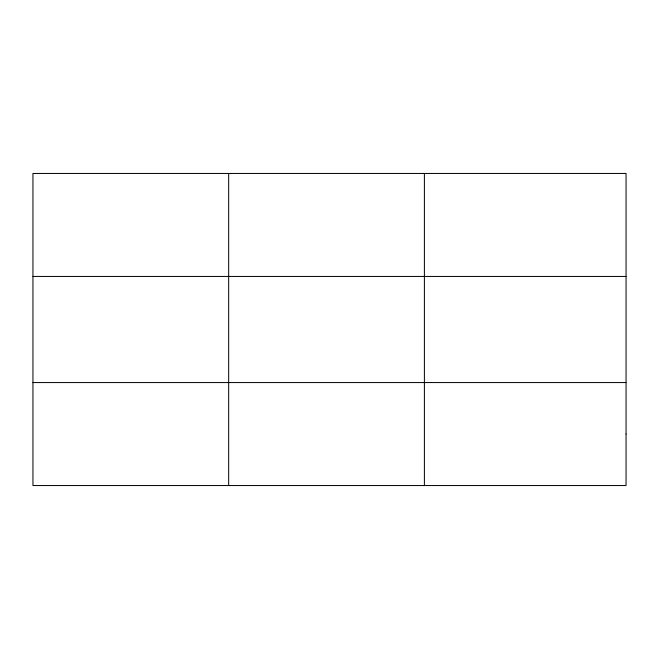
<?xml version="1.0" encoding="UTF-8"?>
<svg xmlns="http://www.w3.org/2000/svg" width="659" height="659" viewBox="0 0 659 659"><rect width="100%" height="100%" fill="white"/><g stroke="black" fill="none" stroke-linecap="round" stroke-linejoin="round"><path stroke-width="0.99" d="M228.673 173.457L228.673 485.543M424.396 173.457L424.396 485.543M32.95 276.442L626.05 276.442M32.95 382.558L626.05 382.558M626.05 434.05L626.05 485.543L32.95 485.543L32.95 173.457L626.05 173.457L626.05 434.05"/></g></svg>
